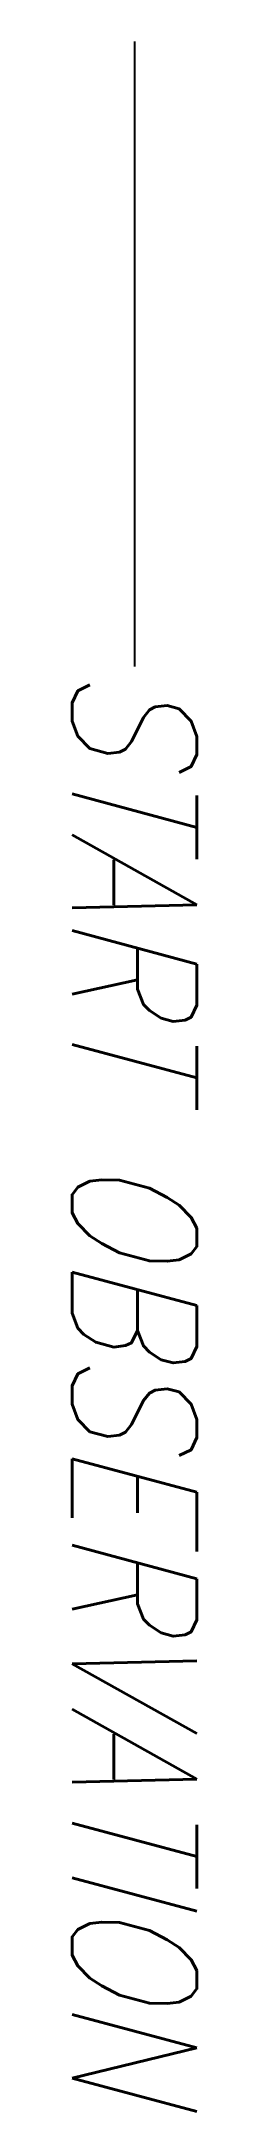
# Model space of a CAD drawing. Extents: x -1 to 1, y -28.1 to 5.
import ezdxf
from ezdxf.enums import TextEntityAlignment as Align

# ---------------------------------------------------------------- set-up
doc = ezdxf.new("R2010")
doc.units = 0
doc.header["$MEASUREMENT"] = 0
doc.styles.add('Romss2', font='romans.shx', dxfattribs={"width": 0.85, "oblique": 15})

msp = doc.modelspace()

# ---------------------------------------------------------------- linework, layer by layer
msp.add_line((0, 5), (0, -5))

# ---------------------------------------------------------------- texts
at = {"style": 'Romss2', "oblique": 15, "width": 0.85}
msp.add_text('START OBSERVATION', height=2, rotation=270, dxfattribs=at).set_placement((0, -5), align=Align.MIDDLE_LEFT)

doc.saveas('drawing.dxf')
